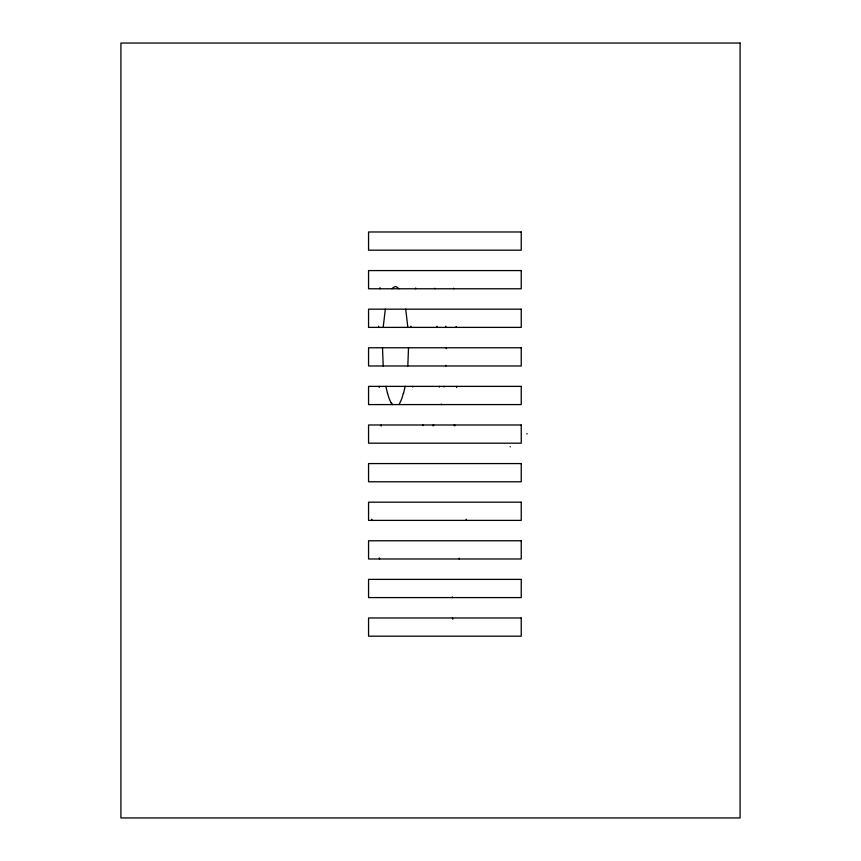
<?xml version="1.0" encoding="UTF-8"?>
<svg xmlns="http://www.w3.org/2000/svg" width="861" height="861" viewBox="0 0 861 861"><rect width="100%" height="100%" fill="white"/><g stroke="black" fill="none" stroke-linecap="round" stroke-linejoin="round"><path stroke-width="1.29" d="M446.321 348.597L446.332 347.769M408.523 347.769L407.802 365.979M378.657 327.384L378.668 326.254M456.664 387.515L456.685 386.374M379.905 288.779L379.97 287.639M410.901 327.384L410.966 326.233M445.815 365.979L445.847 365.344M383.177 327.384L385.33 309.174M454.769 425.743L454.823 424.979M443.996 386.976L444.072 386.374M452.251 597.588L452.359 596.942M459.171 558.983L459.333 558.122M466.102 520.388L466.307 519.237M405.176 386.374L403.518 393.455M415.519 288.779L415.68 288.058M441.09 404.584L441.209 404.035M432.965 425.614L433.191 424.979M392.605 404.584L391.163 402.657M399.009 288.779L396.254 286.691A2.884 2.884 0 0 0 394.93 286.648L392.713 287.994A9.17 9.17 0 0 0 392.024 288.779M423.418 425.592L422.966 424.979M454.124 424.979L454.63 425.668M379.281 557.885L379.626 558.983M387.461 393.262L385.857 386.374M405.703 309.174L407.856 327.384M412.753 387.019L412.677 386.374M371.812 519.226L371.93 520.388M453.65 288.209L453.693 288.779M383.231 365.979L382.51 347.769M381.175 424.979L381.262 426.13M434.783 288.209L434.827 288.779M445.794 326.254L445.847 327.384M436.979 326.244L437.033 327.384M456.158 326.48L456.201 327.384M379.174 386.374L379.217 387.515M439.293 386.374L439.314 387.095M452.854 619.199A127.406 127.406 0 0 1 452.391 617.961M510.142 446.837A38.325 3.1 -23.4 0 1 510.444 446.708M526.695 433.847A38.325 9.331 -29.3 0 1 527.19 433.772M433.783 424.968A14.314 14.314 0 0 1 433.169 425.818M403.228 393.402A34.418 34.418 0 0 1 399.192 404.143M391.034 402.733A41.102 41.102 0 0 1 387.59 393.229M740.083 43.05L120.917 43.05L120.917 817.95L740.083 817.95L740.083 43.05M521.239 231.975L368.562 231.975L368.562 250.185L521.239 250.185L521.239 231.975M521.239 270.569L368.562 270.569L368.562 288.779L521.239 288.779L521.239 270.569M521.239 309.174L368.562 309.174L368.562 327.384L521.239 327.384L521.239 309.174M521.239 347.769L368.562 347.769L368.562 365.979L521.239 365.979L521.239 347.769M521.239 386.374L368.562 386.374L368.562 404.584L521.239 404.584L521.239 386.374M521.239 424.979L368.562 424.979L368.562 443.178L521.239 443.178L521.239 424.979M521.239 463.573L368.562 463.573L368.562 481.783L521.239 481.783L521.239 463.573M521.239 502.178L368.562 502.178L368.562 520.388L521.239 520.388L521.239 502.178M521.239 540.773L368.562 540.773L368.562 558.983L521.239 558.983L521.239 540.773M521.239 579.378L368.562 579.378L368.562 597.588L521.239 597.588L521.239 579.378M521.239 617.972L368.562 617.972L368.562 636.182L521.239 636.182L521.239 617.972"/></g></svg>
